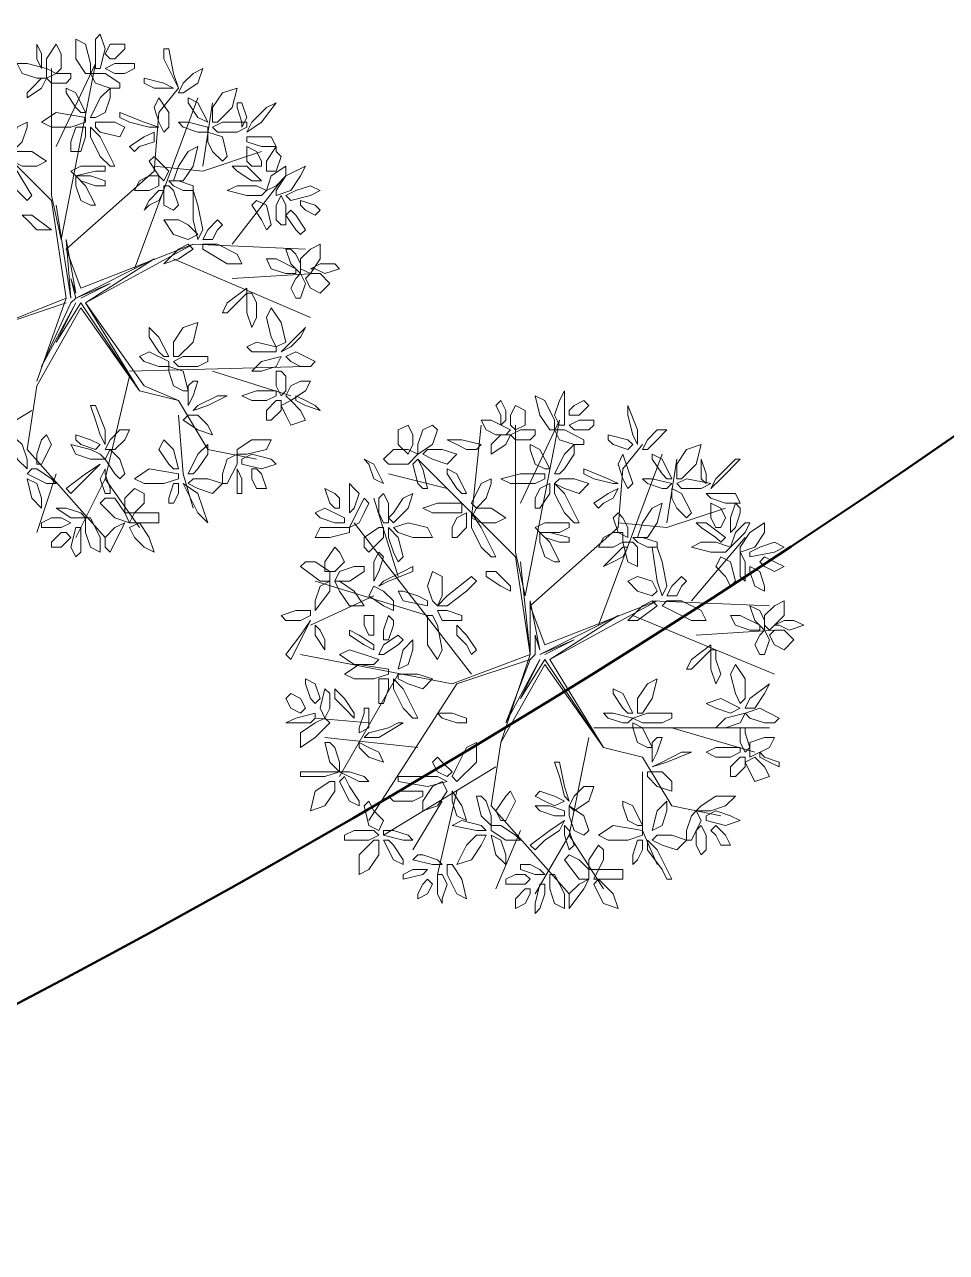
# Model space of a CAD drawing. Header units: millimetres. Extents: x 2576 to 2719, y 1757 to 1977.
# Drawn here: x 2671.43 to 2676.76, y 1828.89 to 1835.99 of the extents above; entities that cross this region are included whole.
import ezdxf

# ---------------------------------------------------------------- set-up
doc = ezdxf.new("R2010")
doc.units = ezdxf.units.MM
doc.layers.add('PDF_0', color=7, linetype='Continuous')

msp = doc.modelspace()

# ---------------------------------------------------------------- linework, layer by layer
at = {"layer": 'PDF_0', "lineweight": 9}
for points in [[(2671.8384, 1835.7964), (2671.8384, 1835.9094), (2671.8666, 1835.9376), (2671.8949, 1835.8529), (2671.8666, 1835.7399), (2671.8384, 1835.7399)], [(2671.5277, 1835.7399), (2671.5277, 1835.7682), (2671.5277, 1835.8246), (2671.4995, 1835.8811), (2671.4995, 1835.8529), (2671.4995, 1835.7964)], [(2671.6125, 1835.7117), (2671.556, 1835.7399), (2671.556, 1835.7964), (2671.6125, 1835.8811), (2671.6407, 1835.8246), (2671.6407, 1835.7399)], [(2671.8101, 1835.7117), (2671.7819, 1835.7117), (2671.7254, 1835.7964), (2671.7254, 1835.9094), (2671.7819, 1835.8811), (2671.8101, 1835.7682)], [(2671.9231, 1835.7964), (2671.8949, 1835.8246), (2671.9231, 1835.8811), (2672.0078, 1835.8811), (2672.0078, 1835.8529), (2671.9513, 1835.7964)], [(2672.2337, 1835.7964), (2672.2902, 1835.6834), (2672.3184, 1835.627), (2672.2902, 1835.7117), (2672.262, 1835.8529), (2672.2337, 1835.8529)], [(2671.4995, 1835.6834), (2671.4148, 1835.7117), (2671.3865, 1835.7682), (2671.443, 1835.7682), (2671.556, 1835.7399), (2671.556, 1835.6834)], [(2671.6689, 1835.6552), (2671.5842, 1835.6552), (2671.556, 1835.6834), (2671.6125, 1835.7117), (2671.6972, 1835.7117), (2671.6972, 1835.6834)], [(2671.9231, 1835.627), (2671.8384, 1835.6552), (2671.8101, 1835.7117), (2671.8949, 1835.7117), (2671.9796, 1835.6552), (2671.9796, 1835.627)], [(2672.0078, 1835.7117), (2671.9513, 1835.7117), (2671.8949, 1835.7399), (2671.9513, 1835.7682), (2672.0643, 1835.7682), (2672.0643, 1835.7399)], [(2672.3184, 1835.5987), (2672.3467, 1835.5987), (2672.4314, 1835.6552), (2672.4596, 1835.7399), (2672.4032, 1835.7117), (2672.3467, 1835.6552)], [(2671.4713, 1835.627), (2671.5277, 1835.6834), (2671.556, 1835.6834), (2671.5277, 1835.627), (2671.443, 1835.5705), (2671.443, 1835.5987)], [(2672.1772, 1835.627), (2672.2337, 1835.627), (2672.2902, 1835.627), (2672.2337, 1835.6552), (2672.1208, 1835.6834), (2672.1208, 1835.6552)], [(2671.7254, 1835.514), (2671.6689, 1835.5987), (2671.6689, 1835.627), (2671.7254, 1835.5987), (2671.7819, 1835.4858), (2671.7537, 1835.4858)], [(2671.8949, 1835.4858), (2671.9231, 1835.5705), (2671.9231, 1835.627), (2671.8666, 1835.5705), (2671.8101, 1835.4575), (2671.8384, 1835.4575)], [(2672.2337, 1835.3728), (2672.262, 1835.4011), (2672.262, 1835.4858), (2672.2055, 1835.5705), (2672.1772, 1835.514), (2672.2055, 1835.4293)], [(2672.4314, 1835.4575), (2672.4879, 1835.4293), (2672.4314, 1835.5423), (2672.3749, 1835.5705), (2672.3749, 1835.5423)], [(2672.5161, 1835.4293), (2672.5444, 1835.4293), (2672.6291, 1835.514), (2672.6573, 1835.627), (2672.5726, 1835.5987), (2672.5161, 1835.514)], [(2672.6573, 1835.514), (2672.6856, 1835.4293), (2672.6856, 1835.4011), (2672.7138, 1835.4575), (2672.6856, 1835.5423), (2672.6573, 1835.5423)], [(2672.8268, 1835.514), (2672.8832, 1835.5423), (2672.7985, 1835.4293), (2672.7138, 1835.3728), (2672.742, 1835.4293)], [(2671.4148, 1835.3163), (2671.443, 1835.4011), (2671.443, 1835.4293), (2671.3865, 1835.4011), (2671.3583, 1835.2881), (2671.3583, 1835.2599)], [(2671.6972, 1835.4011), (2671.5842, 1835.4011), (2671.5277, 1835.4293), (2671.6125, 1835.4858), (2671.7819, 1835.4575), (2671.7819, 1835.4293)], [(2671.8384, 1835.4011), (2671.8384, 1835.4293), (2671.9513, 1835.4293), (2672.0078, 1835.4011), (2671.9796, 1835.3446), (2671.8666, 1835.3728)], [(2672.036, 1835.4293), (2672.149, 1835.4011), (2672.2055, 1835.4011), (2672.1208, 1835.4293), (2671.9796, 1835.4858), (2671.9796, 1835.4575)], [(2672.4314, 1835.3728), (2672.3467, 1835.4011), (2672.3184, 1835.4293), (2672.3749, 1835.4293), (2672.4879, 1835.4011), (2672.4879, 1835.3728)], [(2672.6573, 1835.3728), (2672.5444, 1835.3728), (2672.5161, 1835.4011), (2672.5726, 1835.4293), (2672.7138, 1835.4293), (2672.7138, 1835.4011)], [(2671.6972, 1835.2599), (2671.7537, 1835.2599), (2671.7819, 1835.3446), (2671.7819, 1835.4011), (2671.7254, 1835.4011), (2671.6972, 1835.3163)], [(2671.8666, 1835.2316), (2671.8101, 1835.3446), (2671.8101, 1835.4011), (2671.8666, 1835.3446), (2671.9513, 1835.1751), (2671.9231, 1835.1751)], [(2672.0925, 1835.2881), (2672.1772, 1835.3163), (2672.1772, 1835.3728), (2672.1208, 1835.3446), (2672.036, 1835.2881), (2672.0643, 1835.2599)], [(2672.5161, 1835.2599), (2672.4879, 1835.3163), (2672.4879, 1835.3728), (2672.5726, 1835.3446), (2672.6008, 1835.2316), (2672.5726, 1835.2034)], [(2672.2902, 1835.0904), (2672.3467, 1835.0904), (2672.4032, 1835.1751), (2672.4314, 1835.2881), (2672.3749, 1835.2599), (2672.3184, 1835.1751)], [(2672.7138, 1835.3446), (2672.7138, 1835.3163), (2672.7985, 1835.2881), (2672.8832, 1835.2881), (2672.855, 1835.3446), (2672.7703, 1835.3446)], [(2672.7985, 1835.1751), (2672.742, 1835.1751), (2672.7138, 1835.2034), (2672.7138, 1835.2881), (2672.7703, 1835.2599), (2672.7985, 1835.2034)], [(2672.9115, 1835.2316), (2672.8832, 1835.1469), (2672.8268, 1835.1469), (2672.8268, 1835.2034), (2672.8832, 1835.2881), (2672.8832, 1835.2599)], [(2671.3865, 1835.0339), (2671.3301, 1835.1469), (2671.3301, 1835.2316), (2671.3865, 1835.1469), (2671.4713, 1835.0057), (2671.443, 1834.9775)], [(2671.3583, 1835.2034), (2671.3583, 1835.2599), (2671.4713, 1835.2599), (2671.556, 1835.2034), (2671.4995, 1835.1751), (2671.4148, 1835.1751)], [(2672.2055, 1835.2034), (2672.262, 1835.1469), (2672.2337, 1835.0904), (2672.2055, 1835.1187), (2672.149, 1835.2034), (2672.1772, 1835.2316)], [(2671.8384, 1835.1469), (2671.7254, 1835.1187), (2671.6972, 1835.1469), (2671.7537, 1835.1751), (2671.8949, 1835.1751), (2671.8949, 1835.1469)], [(2672.742, 1835.0904), (2672.7985, 1835.0904), (2672.7138, 1835.1751), (2672.6291, 1835.1751), (2672.6573, 1835.1469)], [(2672.9397, 1835.1187), (2672.9397, 1835.1751), (2672.855, 1835.1187), (2672.8268, 1835.0339), (2672.8832, 1835.0622)], [(2672.8832, 1835.0057), (2672.8832, 1835.0339), (2672.9397, 1835.1187), (2673.0527, 1835.1751), (2673.0244, 1835.1187), (2672.968, 1835.0339)], [(2671.8384, 1835.0622), (2671.7537, 1835.0904), (2671.7254, 1835.1187), (2671.8101, 1835.1187), (2671.8949, 1835.0904), (2671.8949, 1835.0622)], [(2671.7537, 1834.9775), (2671.7254, 1835.0622), (2671.7254, 1835.1187), (2671.7819, 1835.0622), (2671.8384, 1834.9492), (2671.8101, 1834.9492)], [(2672.2055, 1835.1187), (2672.2055, 1835.0622), (2672.149, 1835.0339), (2672.0643, 1835.0339), (2672.0925, 1835.0904), (2672.149, 1835.1187)], [(2672.3467, 1835.0339), (2672.2902, 1835.0622), (2672.262, 1835.0904), (2672.3184, 1835.0904), (2672.4032, 1835.0622), (2672.4032, 1835.0339)], [(2672.2337, 1835.0339), (2672.2055, 1835.0339), (2672.149, 1834.9775), (2672.1208, 1834.921), (2672.149, 1834.9492), (2672.2055, 1834.9775)], [(2672.2902, 1835.0339), (2672.3184, 1834.9492), (2672.2902, 1834.921), (2672.2337, 1834.9492), (2672.2337, 1835.0622), (2672.262, 1835.0622)], [(2672.4314, 1834.9492), (2672.4032, 1835.0339), (2672.4032, 1834.8645), (2672.4314, 1834.7515), (2672.4596, 1834.808)], [(2672.8268, 1835.0339), (2672.7985, 1835.0057), (2672.7138, 1835.0057), (2672.6008, 1835.0339), (2672.6573, 1835.0622), (2672.7703, 1835.0622)], [(2672.8832, 1834.8645), (2672.8832, 1834.9492), (2672.9115, 1835.0057), (2672.9397, 1834.9492), (2672.9397, 1834.8363), (2672.9115, 1834.8363)], [(2672.9962, 1835.0339), (2673.0809, 1835.0622), (2673.1374, 1835.0339), (2673.0809, 1835.0057), (2672.968, 1834.9775), (2672.9397, 1835.0057)], [(2672.7985, 1834.8645), (2672.742, 1834.9492), (2672.7703, 1834.9775), (2672.8268, 1834.9492), (2672.855, 1834.8363), (2672.8268, 1834.808)], [(2673.0244, 1834.9492), (2673.0244, 1834.9775), (2673.1092, 1834.9492), (2673.1374, 1834.921), (2673.1092, 1834.8927), (2673.0527, 1834.921)], [(2671.4995, 1834.808), (2671.443, 1834.8645), (2671.4148, 1834.8927), (2671.4713, 1834.8927), (2671.5842, 1834.808), (2671.556, 1834.808)], [(2672.4314, 1834.7798), (2672.3749, 1834.7515), (2672.2902, 1834.7798), (2672.2337, 1834.8645), (2672.3184, 1834.8645), (2672.3749, 1834.8363)], [(2672.5726, 1834.8363), (2672.5444, 1834.8645), (2672.4879, 1834.808), (2672.4596, 1834.7515), (2672.5161, 1834.7515), (2672.5444, 1834.808)], [(2672.9962, 1834.808), (2672.9397, 1834.8927), (2672.968, 1834.921), (2672.9962, 1834.8927), (2673.0527, 1834.808), (2673.0244, 1834.7798)], [(2672.3184, 1834.6951), (2672.262, 1834.6386), (2672.2337, 1834.6103), (2672.3184, 1834.6386), (2672.4032, 1834.6951), (2672.3749, 1834.7233)], [(2672.5444, 1834.7233), (2672.6573, 1834.6668), (2672.6856, 1834.6103), (2672.6008, 1834.6103), (2672.4596, 1834.6951), (2672.4596, 1834.7233)], [(2673.0244, 1834.6386), (2673.0809, 1834.6951), (2673.1374, 1834.7233), (2673.1374, 1834.6386), (2673.0809, 1834.5539), (2673.0244, 1834.5821)], [(2672.9962, 1834.6668), (2673.0244, 1834.6103), (2673.0244, 1834.5539), (2672.968, 1834.6103), (2672.9397, 1834.6951), (2672.968, 1834.6951)], [(2672.9397, 1834.5539), (2672.855, 1834.5821), (2672.8268, 1834.6386), (2672.8832, 1834.6386), (2672.9962, 1834.5821), (2672.9962, 1834.5539)], [(2673.0809, 1834.5821), (2673.1092, 1834.5821), (2673.1656, 1834.5539), (2673.2504, 1834.5821), (2673.2221, 1834.6103), (2673.1374, 1834.6103)], [(2672.968, 1834.4691), (2672.9962, 1834.5256), (2673.0244, 1834.5539), (2673.0527, 1834.4974), (2673.0244, 1834.4127), (2672.9962, 1834.4127)], [(2673.0527, 1834.5256), (2673.0809, 1834.5539), (2673.1374, 1834.5539), (2673.1939, 1834.4974), (2673.1374, 1834.4409), (2673.0809, 1834.4691)], [(2672.6856, 1834.4127), (2672.6008, 1834.3279), (2672.5726, 1834.3279), (2672.6008, 1834.3844), (2672.7138, 1834.4691), (2672.7138, 1834.4409)], [(2672.7703, 1834.3844), (2672.7703, 1834.2997), (2672.742, 1834.2432), (2672.7138, 1834.3279), (2672.7138, 1834.4409), (2672.742, 1834.4409)], [(2672.8832, 1834.1303), (2672.9397, 1834.1585), (2672.9115, 1834.2715), (2672.855, 1834.3562), (2672.8268, 1834.2997), (2672.855, 1834.1867)], [(2672.2055, 1834.102), (2672.149, 1834.1867), (2672.149, 1834.2432), (2672.2055, 1834.1867), (2672.262, 1834.0738), (2672.2337, 1834.0738)], [(2672.2902, 1834.0738), (2672.3184, 1834.0738), (2672.4032, 1834.1585), (2672.4314, 1834.2715), (2672.3467, 1834.2432), (2672.2902, 1834.1585)], [(2673.0244, 1834.1867), (2673.0527, 1834.2432), (2672.968, 1834.1585), (2672.9115, 1834.102), (2672.968, 1834.1303)], [(2672.8268, 1834.102), (2672.742, 1834.102), (2672.7138, 1834.1303), (2672.7703, 1834.1585), (2672.8832, 1834.1303), (2672.8832, 1834.102)], [(2672.2055, 1834.0173), (2672.1208, 1834.0455), (2672.0925, 1834.0738), (2672.149, 1834.102), (2672.262, 1834.0455), (2672.262, 1834.0173)], [(2673.0244, 1834.0173), (2672.968, 1834.0455), (2672.9397, 1834.0738), (2672.9962, 1834.102), (2673.1092, 1834.0455), (2673.0809, 1834.0173)], [(2672.2902, 1833.9044), (2672.262, 1833.9891), (2672.262, 1834.0173), (2672.3467, 1833.9891), (2672.3749, 1833.8761), (2672.3467, 1833.8761)], [(2672.4314, 1834.0173), (2672.3184, 1834.0173), (2672.2902, 1834.0455), (2672.3467, 1834.0738), (2672.4879, 1834.0738), (2672.4879, 1834.0455)], [(2672.8832, 1834.0173), (2672.9115, 1834.0738), (2672.7985, 1834.0455), (2672.742, 1833.9891), (2672.7985, 1833.9891)], [(2672.9397, 1833.9608), (2672.9397, 1833.8761), (2672.9115, 1833.8479), (2672.8832, 1833.9044), (2672.8832, 1833.9891), (2672.9115, 1833.9891)], [(2672.3749, 1833.9044), (2672.3749, 1833.8196), (2672.3749, 1833.7914), (2672.4032, 1833.8479), (2672.4314, 1833.9326), (2672.4032, 1833.9326)], [(2672.8268, 1833.8196), (2672.742, 1833.8196), (2672.6856, 1833.8479), (2672.7703, 1833.8761), (2672.8832, 1833.8761), (2672.8832, 1833.8479)], [(2672.968, 1833.9044), (2673.0244, 1833.9326), (2673.0809, 1833.9326), (2673.0527, 1833.8761), (2672.968, 1833.8196), (2672.9397, 1833.8479)], [(2674.4929, 1833.7349), (2674.5211, 1833.8196), (2674.5494, 1833.8761), (2674.5494, 1833.7914), (2674.5494, 1833.6784), (2674.5211, 1833.6784)], [(2671.8384, 1833.7067), (2671.8666, 1833.622), (2671.8949, 1833.5655), (2671.8949, 1833.6502), (2671.8384, 1833.7914), (2671.8101, 1833.7914)], [(2672.5444, 1833.8479), (2672.6008, 1833.8479), (2672.4879, 1833.7914), (2672.4032, 1833.7632), (2672.4314, 1833.7914)], [(2672.8268, 1833.7632), (2672.8832, 1833.8196), (2672.9115, 1833.8196), (2672.9115, 1833.7632), (2672.855, 1833.7067), (2672.8268, 1833.7067)], [(2672.9115, 1833.7914), (2672.968, 1833.8196), (2673.0244, 1833.7632), (2673.0527, 1833.7067), (2672.968, 1833.6784), (2672.9397, 1833.7349)], [(2672.9962, 1833.8479), (2672.9962, 1833.8196), (2673.0527, 1833.7914), (2673.1374, 1833.7632), (2673.1092, 1833.7914), (2673.0527, 1833.8196)], [(2674.1823, 1833.6784), (2674.2105, 1833.7067), (2674.2105, 1833.7632), (2674.1823, 1833.8196), (2674.154, 1833.7914), (2674.1823, 1833.7349)], [(2674.267, 1833.6502), (2674.2387, 1833.6784), (2674.2387, 1833.7349), (2674.267, 1833.7914), (2674.3235, 1833.7632), (2674.3235, 1833.6784)], [(2674.4929, 1833.6502), (2674.4647, 1833.6502), (2674.4082, 1833.7349), (2674.3799, 1833.8479), (2674.4364, 1833.8196), (2674.4929, 1833.7067)], [(2674.5776, 1833.7349), (2674.5776, 1833.7632), (2674.6059, 1833.7914), (2674.6623, 1833.8196), (2674.6906, 1833.7914), (2674.6341, 1833.7349)], [(2674.9165, 1833.7349), (2674.9165, 1833.7914), (2674.973, 1833.6502), (2674.973, 1833.5655), (2674.9447, 1833.622)], [(2672.3749, 1833.7349), (2672.3467, 1833.7067), (2672.4314, 1833.6502), (2672.5161, 1833.622), (2672.4879, 1833.6784), (2672.4314, 1833.7349)], [(2671.8949, 1833.5372), (2671.9513, 1833.5372), (2672.0078, 1833.5937), (2672.036, 1833.6502), (2671.9796, 1833.6502), (2671.9231, 1833.5937)], [(2673.6739, 1833.622), (2673.6739, 1833.5655), (2673.6457, 1833.509), (2673.5892, 1833.5655), (2673.5892, 1833.6502), (2673.6457, 1833.6784)], [(2673.7869, 1833.6784), (2673.8151, 1833.6502), (2673.7869, 1833.5655), (2673.7022, 1833.509), (2673.7022, 1833.5655), (2673.7304, 1833.6502)], [(2674.154, 1833.622), (2674.0975, 1833.6502), (2674.0693, 1833.7067), (2674.1258, 1833.7067), (2674.2387, 1833.6502), (2674.2105, 1833.622)], [(2674.3517, 1833.5937), (2674.267, 1833.5937), (2674.2387, 1833.622), (2674.2952, 1833.6502), (2674.3799, 1833.6502), (2674.3799, 1833.622)], [(2674.6059, 1833.5655), (2674.5211, 1833.5937), (2674.4929, 1833.6502), (2674.5494, 1833.6502), (2674.6623, 1833.5937), (2674.6623, 1833.5655)], [(2674.6906, 1833.6502), (2674.6059, 1833.6502), (2674.5776, 1833.6784), (2674.6341, 1833.7067), (2674.7188, 1833.7067), (2674.7188, 1833.6784)], [(2675.0012, 1833.5372), (2675.0295, 1833.5372), (2675.0859, 1833.5937), (2675.1424, 1833.6502), (2675.0859, 1833.6502), (2675.0295, 1833.5937)], [(2671.4148, 1833.5655), (2671.443, 1833.4808), (2671.443, 1833.4243), (2671.3865, 1833.4808), (2671.3583, 1833.5937), (2671.3865, 1833.5937)], [(2671.4995, 1833.509), (2671.5277, 1833.5937), (2671.556, 1833.622), (2671.5842, 1833.5655), (2671.5277, 1833.4525), (2671.4995, 1833.4525)], [(2671.7537, 1833.5655), (2671.8384, 1833.5372), (2671.8666, 1833.5655), (2671.8101, 1833.5937), (2671.7254, 1833.622), (2671.7254, 1833.5937)], [(2672.262, 1833.4525), (2672.2055, 1833.5372), (2672.2337, 1833.5937), (2672.2902, 1833.5372), (2672.3184, 1833.4243), (2672.2902, 1833.4243)], [(2672.6573, 1833.509), (2672.6573, 1833.5372), (2672.742, 1833.5937), (2672.855, 1833.5937), (2672.8268, 1833.5372), (2672.7138, 1833.509)], [(2673.9846, 1833.5372), (2673.9281, 1833.5655), (2673.8716, 1833.5937), (2673.9563, 1833.5937), (2674.0693, 1833.5655), (2674.0411, 1833.5372)], [(2674.1258, 1833.5655), (2674.1823, 1833.622), (2674.2387, 1833.622), (2674.2105, 1833.5655), (2674.1258, 1833.509), (2674.1258, 1833.5372)], [(2674.8318, 1833.5655), (2674.9165, 1833.5372), (2674.9447, 1833.5655), (2674.9165, 1833.5937), (2674.8035, 1833.622), (2674.8035, 1833.5937)], [(2671.8949, 1833.4808), (2671.8666, 1833.509), (2671.8101, 1833.5372), (2671.6972, 1833.5655), (2671.7254, 1833.509), (2671.8101, 1833.4808)], [(2671.9513, 1833.396), (2671.8949, 1833.4808), (2671.9231, 1833.5372), (2671.9796, 1833.4808), (2672.0078, 1833.396), (2671.9796, 1833.3678)], [(2672.4314, 1833.4243), (2672.4879, 1833.509), (2672.4879, 1833.5655), (2672.4314, 1833.509), (2672.3749, 1833.396), (2672.4032, 1833.396)], [(2672.5726, 1833.396), (2672.6008, 1833.4808), (2672.6573, 1833.509), (2672.6573, 1833.4525), (2672.6008, 1833.3396), (2672.5726, 1833.3396)], [(2672.742, 1833.509), (2672.855, 1833.4808), (2672.8832, 1833.4525), (2672.7985, 1833.4243), (2672.6856, 1833.4525), (2672.6856, 1833.4808)], [(2673.561, 1833.5372), (2673.6457, 1833.5372), (2673.7022, 1833.509), (2673.6457, 1833.4525), (2673.5328, 1833.4525), (2673.5045, 1833.4808)], [(2673.7304, 1833.509), (2673.7587, 1833.5372), (2673.8434, 1833.5372), (2673.9281, 1833.509), (2673.8716, 1833.4525), (2673.7869, 1833.4808)], [(2674.3799, 1833.4525), (2674.3517, 1833.5372), (2674.3517, 1833.5655), (2674.4082, 1833.5372), (2674.4647, 1833.4243), (2674.4364, 1833.4243)], [(2674.5494, 1833.4243), (2674.6059, 1833.509), (2674.6059, 1833.5655), (2674.5494, 1833.509), (2674.4929, 1833.396), (2674.5211, 1833.396)], [(2674.9165, 1833.3113), (2674.9447, 1833.3396), (2674.9165, 1833.4243), (2674.8883, 1833.509), (2674.86, 1833.4525), (2674.8883, 1833.3678)], [(2675.1142, 1833.396), (2675.0577, 1833.4808), (2675.0577, 1833.509), (2675.1142, 1833.4808), (2675.1707, 1833.3678), (2675.1424, 1833.3678)], [(2675.1989, 1833.3678), (2675.2271, 1833.3678), (2675.3118, 1833.4525), (2675.3401, 1833.5655), (2675.2554, 1833.5372), (2675.1989, 1833.4525)], [(2671.7537, 1833.3396), (2671.8384, 1833.4243), (2671.8666, 1833.4525), (2671.7819, 1833.396), (2671.6689, 1833.3113), (2671.6972, 1833.2831)], [(2673.448, 1833.3678), (2673.5045, 1833.3396), (2673.448, 1833.4525), (2673.3916, 1833.4808), (2673.4198, 1833.4525)], [(2673.7022, 1833.3396), (2673.6739, 1833.4525), (2673.7022, 1833.4808), (2673.7304, 1833.4243), (2673.7587, 1833.3113), (2673.7304, 1833.3113)], [(2675.3401, 1833.4243), (2675.3401, 1833.4808), (2675.3683, 1833.396), (2675.3683, 1833.3396), (2675.3401, 1833.3678)], [(2675.5095, 1833.4525), (2675.4248, 1833.3678), (2675.3966, 1833.3113), (2675.453, 1833.3678), (2675.566, 1833.4808), (2675.5378, 1833.4808)], [(2671.4995, 1833.4243), (2671.5842, 1833.3678), (2671.6125, 1833.3396), (2671.556, 1833.3396), (2671.443, 1833.396), (2671.4713, 1833.4243)], [(2671.4995, 1833.3396), (2671.443, 1833.3678), (2671.4713, 1833.2548), (2671.5277, 1833.1984), (2671.5277, 1833.2548)], [(2671.9231, 1833.3113), (2671.8949, 1833.396), (2671.8949, 1833.4243), (2671.8666, 1833.3678), (2671.8949, 1833.2831), (2671.9231, 1833.2831)], [(2672.2337, 1833.3396), (2672.1208, 1833.3396), (2672.0643, 1833.3678), (2672.149, 1833.4243), (2672.3184, 1833.396), (2672.3184, 1833.3678)], [(2672.3749, 1833.3396), (2672.4032, 1833.3678), (2672.4879, 1833.3678), (2672.5726, 1833.3396), (2672.5161, 1833.2831), (2672.4314, 1833.3113)], [(2672.6573, 1833.3113), (2672.6573, 1833.396), (2672.6573, 1833.4243), (2672.6856, 1833.3678), (2672.6856, 1833.2831), (2672.6573, 1833.2831)], [(2672.742, 1833.4243), (2672.7703, 1833.4243), (2672.7985, 1833.396), (2672.8268, 1833.3113), (2672.7703, 1833.3113), (2672.742, 1833.3678)], [(2673.9281, 1833.3113), (2673.8716, 1833.396), (2673.8716, 1833.4243), (2673.9281, 1833.396), (2673.9846, 1833.2831), (2673.9563, 1833.2831)], [(2674.0975, 1833.2548), (2674.1258, 1833.3396), (2674.1258, 1833.3678), (2674.0693, 1833.3396), (2674.0128, 1833.2266), (2674.0411, 1833.1984)], [(2674.3799, 1833.3396), (2674.2387, 1833.3396), (2674.1823, 1833.3678), (2674.2952, 1833.396), (2674.4364, 1833.396), (2674.4364, 1833.3678)], [(2674.4929, 1833.3396), (2674.5211, 1833.3678), (2674.6059, 1833.3678), (2674.6906, 1833.3396), (2674.6341, 1833.2831), (2674.5494, 1833.3113)], [(2674.7188, 1833.3678), (2674.8318, 1833.3396), (2674.86, 1833.3396), (2674.8035, 1833.3678), (2674.6623, 1833.4243), (2674.6623, 1833.396)], [(2675.1142, 1833.3113), (2675.0295, 1833.3396), (2675.0012, 1833.3678), (2675.0577, 1833.3678), (2675.1707, 1833.3396), (2675.1424, 1833.3113)], [(2675.3401, 1833.3113), (2675.3966, 1833.3396), (2675.2554, 1833.3678), (2675.1989, 1833.3396), (2675.2271, 1833.3113)], [(2672.1208, 1833.2266), (2672.0643, 1833.1701), (2672.0078, 1833.1701), (2672.0078, 1833.2548), (2672.0643, 1833.3113), (2672.1208, 1833.2831)], [(2672.262, 1833.2266), (2672.2902, 1833.2266), (2672.3184, 1833.2831), (2672.3184, 1833.3396), (2672.2902, 1833.3396), (2672.262, 1833.2548)], [(2672.4314, 1833.1701), (2672.4879, 1833.1136), (2672.4314, 1833.2831), (2672.3467, 1833.3396), (2672.3749, 1833.2831)], [(2673.2504, 1833.1984), (2673.2221, 1833.1984), (2673.1939, 1833.2266), (2673.1656, 1833.3113), (2673.2221, 1833.2831), (2673.2504, 1833.2548)], [(2673.3633, 1833.2831), (2673.3351, 1833.1984), (2673.3068, 1833.1701), (2673.3068, 1833.2266), (2673.3068, 1833.3396), (2673.3351, 1833.3113)], [(2674.3799, 1833.1984), (2674.4082, 1833.1984), (2674.4647, 1833.2831), (2674.4647, 1833.3396), (2674.4082, 1833.3113), (2674.3799, 1833.2548)], [(2674.5494, 1833.1701), (2674.4929, 1833.2831), (2674.4929, 1833.3396), (2674.5494, 1833.2831), (2674.6341, 1833.1136), (2674.6059, 1833.1136)], [(2674.7753, 1833.2266), (2674.8318, 1833.2548), (2674.86, 1833.3113), (2674.8035, 1833.2831), (2674.7188, 1833.2266), (2674.7471, 1833.1984)], [(2675.1989, 1833.1984), (2675.1707, 1833.2548), (2675.1707, 1833.3113), (2675.2271, 1833.2831), (2675.2836, 1833.1701), (2675.2554, 1833.1419)], [(2671.9513, 1833.2548), (2672.0078, 1833.1701), (2672.036, 1833.1136), (2671.9513, 1833.1419), (2671.8666, 1833.2266), (2671.8949, 1833.2548)], [(2673.3916, 1833.1701), (2673.3633, 1833.1136), (2673.3068, 1833.0854), (2673.3351, 1833.1419), (2673.3916, 1833.2548), (2673.4198, 1833.2266)], [(2673.4763, 1833.1701), (2673.4763, 1833.2548), (2673.5045, 1833.2831), (2673.5328, 1833.2266), (2673.5328, 1833.1136), (2673.5045, 1833.1136)], [(2673.561, 1833.1701), (2673.6175, 1833.2548), (2673.6739, 1833.2831), (2673.6457, 1833.1984), (2673.561, 1833.1136), (2673.5328, 1833.1419)], [(2673.8999, 1833.1701), (2673.7869, 1833.1701), (2673.7304, 1833.1984), (2673.8151, 1833.2266), (2673.9563, 1833.2266), (2673.9563, 1833.1701)], [(2674.973, 1833.0289), (2675.0295, 1833.0289), (2675.0859, 1833.1136), (2675.1142, 1833.2266), (2675.0577, 1833.1984), (2675.0012, 1833.1136)], [(2675.3683, 1833.2831), (2675.3966, 1833.2548), (2675.4813, 1833.2266), (2675.566, 1833.2266), (2675.5378, 1833.2831), (2675.453, 1833.2831)], [(2675.453, 1833.0854), (2675.4248, 1833.0854), (2675.3966, 1833.1419), (2675.3966, 1833.2266), (2675.453, 1833.1984), (2675.4813, 1833.1419)], [(2675.566, 1833.1701), (2675.5378, 1833.0854), (2675.5095, 1833.0572), (2675.5095, 1833.1419), (2675.5378, 1833.2266), (2675.566, 1833.1984)], [(2671.6689, 1833.1984), (2671.6125, 1833.1984), (2671.6972, 1833.1419), (2671.7819, 1833.1419), (2671.7537, 1833.1701)], [(2672.2055, 1833.1701), (2672.2055, 1833.1136), (2672.1208, 1833.1136), (2672.036, 1833.1136), (2672.0643, 1833.1701), (2672.149, 1833.1701)], [(2673.2221, 1833.1136), (2673.1374, 1833.1419), (2673.1092, 1833.1701), (2673.1656, 1833.1984), (2673.2786, 1833.1419), (2673.2786, 1833.1136)], [(2673.8999, 1833.0289), (2673.9281, 1833.0289), (2673.9846, 1833.0854), (2673.9846, 1833.1701), (2673.9281, 1833.1419), (2673.8999, 1833.0854)], [(2674.0128, 1833.1419), (2674.0411, 1833.1984), (2674.1258, 1833.1984), (2674.2105, 1833.1419), (2674.154, 1833.1136), (2674.0693, 1833.1136)], [(2674.0693, 1832.9724), (2674.0128, 1833.0854), (2674.0128, 1833.1701), (2674.0693, 1833.0854), (2674.154, 1832.916), (2674.1258, 1832.916)], [(2674.8883, 1833.1419), (2674.9165, 1833.0854), (2674.9165, 1833.0289), (2674.86, 1833.0572), (2674.8318, 1833.1419), (2674.86, 1833.1701)], [(2671.5842, 1833.1419), (2671.6407, 1833.1419), (2671.6972, 1833.1136), (2671.6407, 1833.0854), (2671.5277, 1833.0854), (2671.5277, 1833.1136)], [(2671.7537, 1833.0289), (2671.7537, 1832.9442), (2671.7254, 1832.916), (2671.6972, 1832.9724), (2671.7254, 1833.0854), (2671.7537, 1833.0854)], [(2671.7819, 1833.1419), (2671.8101, 1833.1419), (2671.8666, 1833.0289), (2671.8666, 1832.9442), (2671.8101, 1832.9724), (2671.7819, 1833.0572)], [(2671.8949, 1833.0289), (2671.9513, 1833.0854), (2672.0078, 1833.1136), (2671.9796, 1833.0572), (2671.9231, 1832.9442), (2671.8949, 1832.9724)], [(2672.036, 1833.0854), (2672.0925, 1833.1136), (2672.149, 1833.0289), (2672.1772, 1832.9442), (2672.1208, 1832.9724), (2672.0643, 1833.0289)], [(2673.3068, 1833.0854), (2673.3068, 1833.0572), (2673.1939, 1833.0289), (2673.1092, 1833.0289), (2673.1374, 1833.0854), (2673.2504, 1833.0854)], [(2673.3916, 1833.0289), (2673.4763, 1833.0854), (2673.5045, 1833.0854), (2673.5045, 1833.0289), (2673.4198, 1832.9442), (2673.3916, 1832.9724)], [(2673.561, 1832.9442), (2673.5328, 1833.0289), (2673.5328, 1833.0854), (2673.5892, 1833.0289), (2673.6175, 1832.916), (2673.5892, 1832.8877)], [(2673.561, 1833.0854), (2673.5892, 1833.0572), (2673.6739, 1833.0289), (2673.7869, 1833.0289), (2673.7587, 1833.0854), (2673.6457, 1833.1136)], [(2674.5211, 1833.0572), (2674.4082, 1833.0572), (2674.3799, 1833.0854), (2674.4364, 1833.1136), (2674.5776, 1833.1136), (2674.5776, 1833.0854)], [(2675.4248, 1833.0289), (2675.3401, 1833.0854), (2675.3118, 1833.1136), (2675.3683, 1833.1136), (2675.4813, 1833.0289), (2675.453, 1833.0007)], [(2675.5942, 1833.0572), (2675.5378, 1833.0007), (2675.5095, 1832.9724), (2675.5378, 1833.0572), (2675.5942, 1833.1136), (2675.6225, 1833.1136)], [(2675.566, 1832.9442), (2675.566, 1832.9724), (2675.6225, 1833.0572), (2675.7072, 1833.1136), (2675.7072, 1833.0572), (2675.6507, 1832.9724)], [(2671.6689, 1833.0572), (2671.6972, 1833.0289), (2671.6407, 1832.9724), (2671.5842, 1832.9724), (2671.5842, 1833.0007), (2671.6407, 1833.0572)], [(2674.5211, 1833.0007), (2674.4364, 1833.0289), (2674.4082, 1833.0572), (2674.4647, 1833.0572), (2674.5776, 1833.0289), (2674.5776, 1833.0007)], [(2674.4364, 1832.916), (2674.4082, 1833.0007), (2674.4082, 1833.0572), (2674.4647, 1833.0007), (2674.5211, 1832.8877), (2674.4929, 1832.8877)], [(2674.8883, 1833.0572), (2674.8883, 1833.0007), (2674.8318, 1832.9724), (2674.7471, 1832.9724), (2674.7753, 1833.0289), (2674.8318, 1833.0572)], [(2675.0295, 1832.9724), (2674.973, 1833.0007), (2674.9447, 1833.0289), (2675.0012, 1833.0289), (2675.0859, 1833.0007), (2675.0859, 1832.9724)], [(2673.2786, 1832.8877), (2673.2221, 1832.8312), (2673.1656, 1832.8312), (2673.1656, 1832.8877), (2673.2221, 1832.9724), (2673.2504, 1832.9442)], [(2673.448, 1832.8877), (2673.448, 1832.803), (2673.448, 1832.7748), (2673.4763, 1832.8312), (2673.5045, 1832.916), (2673.4763, 1832.9442)], [(2674.9165, 1832.9724), (2674.8883, 1832.9724), (2674.8318, 1832.916), (2674.7753, 1832.8595), (2674.8318, 1832.8877), (2674.8883, 1832.916)], [(2674.973, 1832.9724), (2674.973, 1832.8877), (2674.973, 1832.8595), (2674.9165, 1832.8877), (2674.8883, 1833.0007), (2674.9447, 1833.0007)], [(2675.1142, 1832.8877), (2675.1424, 1832.7465), (2675.1142, 1832.69), (2675.0859, 1832.7748), (2675.0577, 1832.9724), (2675.0859, 1832.9724)], [(2675.5095, 1832.9724), (2675.4813, 1832.9442), (2675.3966, 1832.9442), (2675.2836, 1832.9724), (2675.3401, 1833.0007), (2675.4248, 1833.0007)], [(2675.566, 1832.803), (2675.5942, 1832.7748), (2675.5942, 1832.8877), (2675.566, 1832.9442), (2675.566, 1832.8877)], [(2675.679, 1832.9724), (2675.7637, 1833.0007), (2675.8202, 1832.9724), (2675.7637, 1832.9442), (2675.6225, 1832.916), (2675.6225, 1832.9442)], [(2673.1092, 1832.8877), (2673.1939, 1832.8312), (2673.1939, 1832.7748), (2673.1374, 1832.7748), (2673.0244, 1832.8595), (2673.0527, 1832.8877)], [(2675.4813, 1832.803), (2675.4248, 1832.8595), (2675.453, 1832.916), (2675.5095, 1832.8877), (2675.5378, 1832.7748), (2675.5095, 1832.7465)], [(2675.679, 1832.8877), (2675.7072, 1832.916), (2675.7637, 1832.8877), (2675.8202, 1832.8595), (2675.7637, 1832.8312), (2675.7072, 1832.8595)], [(2673.3916, 1832.8595), (2673.3916, 1832.8312), (2673.3068, 1832.7748), (2673.2221, 1832.7748), (2673.2504, 1832.8312), (2673.3351, 1832.8595)], [(2673.6175, 1832.8312), (2673.5045, 1832.7748), (2673.4763, 1832.7465), (2673.5328, 1832.7748), (2673.6739, 1832.8312), (2673.6739, 1832.8595)], [(2673.8151, 1832.6336), (2673.7869, 1832.6618), (2673.7587, 1832.7465), (2673.7869, 1832.8312), (2673.8434, 1832.803), (2673.8434, 1832.69)], [(2673.9846, 1832.7183), (2673.8716, 1832.6336), (2673.8151, 1832.6336), (2673.8716, 1832.69), (2674.0128, 1832.803), (2674.0411, 1832.7748)], [(2674.1823, 1832.7465), (2674.0975, 1832.803), (2674.0975, 1832.8312), (2674.154, 1832.8312), (2674.2387, 1832.7465), (2674.2387, 1832.7183)], [(2675.0859, 1832.7183), (2675.0577, 1832.69), (2674.973, 1832.7183), (2674.9165, 1832.7748), (2674.973, 1832.803), (2675.0577, 1832.7748)], [(2675.2554, 1832.7748), (2675.2271, 1832.803), (2675.1707, 1832.7465), (2675.1424, 1832.69), (2675.1989, 1832.69), (2675.2271, 1832.7465)], [(2675.6507, 1832.7465), (2675.6225, 1832.8312), (2675.6225, 1832.8595), (2675.679, 1832.8312), (2675.7072, 1832.7465), (2675.7072, 1832.7183)], [(2673.1092, 1832.6618), (2673.1092, 1832.6053), (2673.1939, 1832.7183), (2673.1939, 1832.7748), (2673.1374, 1832.7465)], [(2673.2221, 1832.7748), (2673.2504, 1832.7748), (2673.3351, 1832.7183), (2673.3916, 1832.6336), (2673.3068, 1832.6336), (2673.2504, 1832.7183)], [(2673.448, 1832.7465), (2673.4198, 1832.69), (2673.5045, 1832.6336), (2673.561, 1832.6053), (2673.561, 1832.6618), (2673.5045, 1832.7183)], [(2673.7022, 1832.69), (2673.6175, 1832.7183), (2673.5892, 1832.7183), (2673.6175, 1832.6618), (2673.7587, 1832.6336), (2673.7587, 1832.6618)], [(2675.0012, 1832.6336), (2674.9447, 1832.5771), (2674.9165, 1832.5488), (2674.973, 1832.5488), (2675.0859, 1832.6336), (2675.0577, 1832.6618)], [(2675.2271, 1832.6618), (2675.3401, 1832.6053), (2675.3683, 1832.5488), (2675.2836, 1832.5488), (2675.1142, 1832.6336), (2675.1424, 1832.6618)], [(2675.7072, 1832.5771), (2675.7637, 1832.6336), (2675.8202, 1832.6618), (2675.8202, 1832.5771), (2675.7354, 1832.4924), (2675.7072, 1832.5206)], [(2673.0809, 1832.5771), (2673.0809, 1832.6053), (2672.9962, 1832.6053), (2672.9115, 1832.5771), (2672.9397, 1832.5488), (2673.0244, 1832.5488)], [(2673.9563, 1832.5488), (2673.9563, 1832.5771), (2673.8716, 1832.6053), (2673.8151, 1832.6053), (2673.8434, 1832.5488), (2673.8999, 1832.5488)], [(2675.679, 1832.6053), (2675.6225, 1832.6336), (2675.6507, 1832.5488), (2675.7072, 1832.4924), (2675.7072, 1832.5488)], [(2672.9962, 1832.3794), (2673.0527, 1832.4924), (2673.0809, 1832.5488), (2673.0244, 1832.4641), (2672.9397, 1832.3512), (2672.968, 1832.3229)], [(2673.1656, 1832.4359), (2673.1656, 1832.3794), (2673.1092, 1832.4641), (2673.1092, 1832.5206), (2673.1374, 1832.4924)], [(2673.448, 1832.4641), (2673.4198, 1832.4641), (2673.3916, 1832.5206), (2673.3916, 1832.5771), (2673.448, 1832.5771), (2673.448, 1832.4924)], [(2673.561, 1832.5206), (2673.5328, 1832.4359), (2673.5045, 1832.4359), (2673.5045, 1832.4924), (2673.5328, 1832.5771), (2673.561, 1832.5488)], [(2673.8151, 1832.5206), (2673.8434, 1832.3794), (2673.8151, 1832.3229), (2673.7587, 1832.4077), (2673.7587, 1832.5771), (2673.7869, 1832.5771)], [(2673.9846, 1832.4077), (2673.9281, 1832.4641), (2673.9281, 1832.5206), (2673.9846, 1832.4641), (2674.0411, 1832.3794), (2674.0128, 1832.3512)], [(2675.6225, 1832.4924), (2675.5378, 1832.5206), (2675.5095, 1832.5771), (2675.566, 1832.5771), (2675.679, 1832.5206), (2675.679, 1832.4924)], [(2675.7637, 1832.5206), (2675.7919, 1832.5206), (2675.8484, 1832.4924), (2675.9331, 1832.5206), (2675.8766, 1832.5488), (2675.8202, 1832.5488)], [(2673.3916, 1832.4077), (2673.3068, 1832.4641), (2673.3068, 1832.4924), (2673.3633, 1832.4641), (2673.448, 1832.4077), (2673.448, 1832.3794)], [(2673.5892, 1832.4077), (2673.5045, 1832.3512), (2673.4763, 1832.3512), (2673.5045, 1832.4077), (2673.5892, 1832.4641), (2673.6175, 1832.4359)], [(2675.6507, 1832.4077), (2675.679, 1832.4641), (2675.7072, 1832.4924), (2675.7354, 1832.4359), (2675.7072, 1832.3512), (2675.679, 1832.3512)], [(2675.7354, 1832.4641), (2675.7637, 1832.4924), (2675.8202, 1832.4924), (2675.8766, 1832.4359), (2675.8202, 1832.3794), (2675.7637, 1832.4077)], [(2673.4763, 1832.3229), (2673.448, 1832.2947), (2673.3351, 1832.2947), (2673.2504, 1832.3512), (2673.3068, 1832.3794), (2673.3916, 1832.3512)], [(2673.6457, 1832.2947), (2673.5892, 1832.2665), (2673.6175, 1832.3794), (2673.6739, 1832.4359), (2673.6739, 1832.3794)], [(2675.3683, 1832.3512), (2675.2836, 1832.2665), (2675.2554, 1832.2665), (2675.2836, 1832.3229), (2675.3966, 1832.4077), (2675.3966, 1832.3794)], [(2675.4248, 1832.3229), (2675.453, 1832.2382), (2675.4248, 1832.1817), (2675.3966, 1832.2665), (2675.3966, 1832.3794), (2675.4248, 1832.3794)], [(2673.448, 1832.21), (2673.3351, 1832.21), (2673.2786, 1832.2382), (2673.3633, 1832.2947), (2673.5328, 1832.2665), (2673.5328, 1832.2382)], [(2673.5892, 1832.21), (2673.5892, 1832.2382), (2673.7022, 1832.2382), (2673.7869, 1832.21), (2673.7304, 1832.1535), (2673.6457, 1832.1817)], [(2675.566, 1832.0688), (2675.5942, 1832.097), (2675.5942, 1832.21), (2675.5378, 1832.2947), (2675.5095, 1832.2382), (2675.5378, 1832.1253)], [(2673.1092, 1832.1817), (2673.1374, 1832.097), (2673.1092, 1832.0688), (2673.0809, 1832.097), (2673.0527, 1832.1817), (2673.0527, 1832.21)], [(2673.4763, 1832.0688), (2673.5045, 1832.0688), (2673.5328, 1832.1535), (2673.5328, 1832.21), (2673.4763, 1832.21), (2673.4763, 1832.1253)], [(2673.6175, 1832.0405), (2673.561, 1832.1535), (2673.561, 1832.21), (2673.6175, 1832.1535), (2673.7022, 1831.9841), (2673.6739, 1831.9841)], [(2674.973, 1832.0123), (2675.0012, 1832.0123), (2675.0577, 1832.097), (2675.0859, 1832.21), (2675.0295, 1832.1817), (2674.973, 1832.097)], [(2675.7072, 1832.1253), (2675.7354, 1832.1817), (2675.6225, 1832.097), (2675.5942, 1832.0405), (2675.6507, 1832.0405)], [(2673.0527, 1832.0405), (2673.0244, 1832.0123), (2672.968, 1832.0405), (2672.9397, 1832.097), (2672.968, 1832.1253), (2673.0244, 1832.097)], [(2673.1939, 1832.1253), (2673.1656, 1832.1535), (2673.1374, 1832.0405), (2673.1656, 1831.9841), (2673.1939, 1832.0405)], [(2673.2786, 1832.0405), (2673.2221, 1832.097), (2673.2221, 1832.1535), (2673.2786, 1832.097), (2673.3351, 1832.0123), (2673.3351, 1831.9841)], [(2674.8883, 1832.0405), (2674.8318, 1832.1253), (2674.8318, 1832.1535), (2674.8883, 1832.1253), (2674.9447, 1832.0123), (2674.9165, 1832.0123)], [(2675.5095, 1832.0123), (2675.566, 1832.0405), (2675.453, 1832.097), (2675.3683, 1832.0688), (2675.4248, 1832.0405)], [(2673.3916, 1832.0123), (2673.3633, 1831.9276), (2673.3633, 1831.8993), (2673.4198, 1831.9276), (2673.4198, 1832.0405), (2673.3916, 1832.0405)], [(2675.7072, 1831.9558), (2675.6225, 1831.9841), (2675.5942, 1832.0123), (2675.679, 1832.0405), (2675.7919, 1831.9841), (2675.7637, 1831.9558)], [(2673.0809, 1831.9558), (2672.9962, 1831.9558), (2672.9397, 1831.9558), (2672.9962, 1831.9841), (2673.1092, 1832.0123), (2673.1092, 1831.9841)], [(2673.1656, 1831.9841), (2673.1939, 1831.9558), (2673.1092, 1831.8711), (2673.0244, 1831.8146), (2673.0244, 1831.8993), (2673.1092, 1831.9558)], [(2673.5328, 1831.9276), (2673.4198, 1831.8993), (2673.3916, 1831.8711), (2673.4763, 1831.8711), (2673.6175, 1831.9558), (2673.5892, 1831.9558)], [(2673.9281, 1831.9558), (2673.8434, 1831.9841), (2673.8151, 1832.0123), (2673.8999, 1832.0123), (2673.9846, 1831.9841), (2673.9846, 1831.9558)], [(2674.8883, 1831.9558), (2674.8035, 1831.9841), (2674.7753, 1832.0123), (2674.8318, 1832.0123), (2674.9447, 1831.9841), (2674.9165, 1831.9558)], [(2675.1142, 1831.9558), (2675.0012, 1831.9558), (2674.9447, 1831.9841), (2675.0295, 1832.0123), (2675.1707, 1832.0123), (2675.1707, 1831.9841)], [(2674.973, 1831.8429), (2674.9447, 1831.9276), (2674.9447, 1831.9558), (2675.0012, 1831.9276), (2675.0577, 1831.8146), (2675.0295, 1831.8146)], [(2675.566, 1831.9558), (2675.5942, 1832.0123), (2675.4813, 1831.9841), (2675.4248, 1831.9276), (2675.4813, 1831.9276)], [(2675.5942, 1831.8993), (2675.6225, 1831.8146), (2675.5942, 1831.7864), (2675.566, 1831.8429), (2675.566, 1831.9276), (2675.5942, 1831.9276)], [(2673.2221, 1831.8146), (2673.2504, 1831.7299), (2673.2504, 1831.6734), (2673.1939, 1831.7299), (2673.1656, 1831.8429), (2673.1939, 1831.8429)], [(2673.3633, 1831.8429), (2673.3633, 1831.8146), (2673.4198, 1831.7581), (2673.5045, 1831.7299), (2673.4763, 1831.7864), (2673.4198, 1831.8146)], [(2673.9281, 1831.7017), (2673.9846, 1831.8146), (2674.0411, 1831.8429), (2674.0411, 1831.7299), (2673.9281, 1831.6169), (2673.8999, 1831.6452)], [(2675.0577, 1831.8429), (2675.0577, 1831.7581), (2675.0577, 1831.7299), (2675.0859, 1831.7864), (2675.1142, 1831.8711), (2675.0859, 1831.8711)], [(2675.5095, 1831.7581), (2675.4248, 1831.7581), (2675.3683, 1831.7864), (2675.4248, 1831.8146), (2675.566, 1831.8146), (2675.566, 1831.7864)], [(2675.6225, 1831.8429), (2675.7072, 1831.8711), (2675.7637, 1831.8711), (2675.7354, 1831.8146), (2675.6225, 1831.7581), (2675.6225, 1831.7864)], [(2673.8151, 1831.7581), (2673.7869, 1831.7299), (2673.8151, 1831.6734), (2673.8716, 1831.6452), (2673.8999, 1831.6734), (2673.8434, 1831.7299)], [(2675.2271, 1831.7864), (2675.2836, 1831.7864), (2675.1424, 1831.7299), (2675.0577, 1831.7017), (2675.1142, 1831.7299)], [(2675.5095, 1831.7017), (2675.566, 1831.7581), (2675.5942, 1831.7581), (2675.5942, 1831.7017), (2675.5378, 1831.6452), (2675.5095, 1831.6452)], [(2675.5942, 1831.7299), (2675.6507, 1831.7581), (2675.7072, 1831.7017), (2675.7354, 1831.6452), (2675.6507, 1831.6169), (2675.6225, 1831.6734)], [(2675.679, 1831.7864), (2675.679, 1831.7581), (2675.7354, 1831.7299), (2675.7919, 1831.7017), (2675.7919, 1831.7299), (2675.7072, 1831.7581)], [(2673.0809, 1831.6734), (2673.1939, 1831.6734), (2673.2504, 1831.6734), (2673.1656, 1831.6452), (2673.0244, 1831.6452), (2673.0244, 1831.6734)], [(2673.3068, 1831.6734), (2673.3916, 1831.6452), (2673.4198, 1831.6169), (2673.3633, 1831.6169), (2673.2504, 1831.6734), (2673.2786, 1831.6734)], [(2674.5211, 1831.6452), (2674.5494, 1831.5322), (2674.5776, 1831.504), (2674.5494, 1831.5887), (2674.5211, 1831.7299), (2674.4929, 1831.7299)], [(2675.0295, 1831.6734), (2675.0295, 1831.6452), (2675.0859, 1831.5887), (2675.1707, 1831.5605), (2675.1707, 1831.6169), (2675.1142, 1831.6734)], [(2673.2221, 1831.6169), (2673.1939, 1831.6169), (2673.1092, 1831.5605), (2673.0809, 1831.4475), (2673.1656, 1831.4757), (2673.2221, 1831.5605)], [(2673.3068, 1831.5887), (2673.3633, 1831.504), (2673.3633, 1831.4757), (2673.3068, 1831.504), (2673.2504, 1831.6169), (2673.2786, 1831.6452)], [(2673.6739, 1831.6452), (2673.8151, 1831.6452), (2673.8716, 1831.6169), (2673.7587, 1831.5887), (2673.5892, 1831.6169), (2673.5892, 1831.6452)], [(2673.8434, 1831.6169), (2673.8716, 1831.5605), (2673.8151, 1831.4757), (2673.7304, 1831.4475), (2673.7304, 1831.504), (2673.7869, 1831.5887)], [(2673.6739, 1831.504), (2673.561, 1831.504), (2673.5328, 1831.5322), (2673.5892, 1831.5605), (2673.7304, 1831.5605), (2673.7304, 1831.5322)], [(2673.8999, 1831.504), (2673.8999, 1831.5605), (2673.9563, 1831.4757), (2673.9846, 1831.391), (2673.9281, 1831.4193)], [(2674.0975, 1831.504), (2674.1258, 1831.4193), (2674.1258, 1831.3628), (2674.0693, 1831.4193), (2674.0411, 1831.5322), (2674.0693, 1831.5322)], [(2674.154, 1831.4475), (2674.2105, 1831.5322), (2674.2387, 1831.5605), (2674.267, 1831.504), (2674.2105, 1831.391), (2674.1823, 1831.391)], [(2674.4364, 1831.504), (2674.4929, 1831.4757), (2674.5494, 1831.504), (2674.4929, 1831.5322), (2674.4082, 1831.5605), (2674.3799, 1831.5322)], [(2674.5776, 1831.4757), (2674.6059, 1831.4475), (2674.6906, 1831.504), (2674.7188, 1831.5887), (2674.6623, 1831.5887), (2674.6059, 1831.5322)], [(2675.3118, 1831.4475), (2675.3401, 1831.4757), (2675.4248, 1831.5322), (2675.5378, 1831.5322), (2675.4813, 1831.4757), (2675.3966, 1831.4475)], [(2673.448, 1831.4475), (2673.5045, 1831.391), (2673.4763, 1831.3345), (2673.4198, 1831.3628), (2673.3916, 1831.4757), (2673.4198, 1831.504)], [(2674.5494, 1831.4193), (2674.5494, 1831.4475), (2674.4647, 1831.4757), (2674.3799, 1831.4757), (2674.4082, 1831.4475), (2674.4929, 1831.4193)], [(2674.6059, 1831.3345), (2674.5776, 1831.4193), (2674.5776, 1831.4757), (2674.6623, 1831.4193), (2674.6906, 1831.3345), (2674.6623, 1831.3063)], [(2674.9165, 1831.391), (2674.8883, 1831.4757), (2674.8883, 1831.504), (2674.9447, 1831.4757), (2675.0012, 1831.3628), (2674.973, 1831.3628)], [(2675.1142, 1831.3628), (2675.0577, 1831.3345), (2675.0859, 1831.4475), (2675.1424, 1831.504), (2675.1424, 1831.4475)], [(2673.9563, 1831.391), (2673.8999, 1831.3628), (2674.0411, 1831.3345), (2674.0975, 1831.3345), (2674.0693, 1831.3628)], [(2674.4364, 1831.2781), (2674.5211, 1831.3345), (2674.5494, 1831.391), (2674.4647, 1831.3345), (2674.3517, 1831.2498), (2674.3799, 1831.2216)], [(2675.2554, 1831.3345), (2675.2836, 1831.4193), (2675.3118, 1831.4475), (2675.3401, 1831.391), (2675.2836, 1831.2781), (2675.2554, 1831.2781)], [(2675.4248, 1831.4475), (2675.5095, 1831.4193), (2675.566, 1831.391), (2675.4813, 1831.3628), (2675.3683, 1831.391), (2675.3683, 1831.4193)], [(2673.3351, 1831.3345), (2673.448, 1831.3345), (2673.4763, 1831.3063), (2673.4198, 1831.2781), (2673.2786, 1831.2781), (2673.2786, 1831.3063)], [(2673.561, 1831.3345), (2673.6457, 1831.3063), (2673.6739, 1831.2781), (2673.6175, 1831.2781), (2673.5045, 1831.3063), (2673.5045, 1831.3345)], [(2674.1823, 1831.3628), (2674.267, 1831.3063), (2674.2952, 1831.2781), (2674.2105, 1831.2781), (2674.1258, 1831.3345), (2674.1258, 1831.3628)], [(2674.6059, 1831.2498), (2674.5776, 1831.2216), (2674.5494, 1831.3063), (2674.5494, 1831.3628), (2674.5776, 1831.3345)], [(2674.9165, 1831.2781), (2674.8035, 1831.2781), (2674.7471, 1831.3063), (2674.8318, 1831.3628), (2675.0012, 1831.3345), (2675.0012, 1831.3063)], [(2675.3118, 1831.2498), (2675.3118, 1831.3345), (2675.3401, 1831.3628), (2675.3683, 1831.3063), (2675.3683, 1831.2216), (2675.3401, 1831.1933)], [(2675.3966, 1831.3345), (2675.4248, 1831.3628), (2675.4813, 1831.3063), (2675.5095, 1831.2498), (2675.453, 1831.2498), (2675.4248, 1831.3063)], [(2673.4763, 1831.2781), (2673.448, 1831.2781), (2673.3633, 1831.1933), (2673.3633, 1831.0804), (2673.4198, 1831.1086), (2673.4763, 1831.1933)], [(2673.561, 1831.2498), (2673.6175, 1831.1651), (2673.6175, 1831.1369), (2673.561, 1831.1651), (2673.5045, 1831.2781), (2673.5328, 1831.2781)], [(2674.0975, 1831.3063), (2674.0411, 1831.3063), (2673.9846, 1831.2498), (2673.9281, 1831.1369), (2674.0128, 1831.1651), (2674.0693, 1831.2498)], [(2674.1823, 1831.2781), (2674.1258, 1831.3063), (2674.154, 1831.1933), (2674.2105, 1831.1369), (2674.2105, 1831.1933)], [(2674.7753, 1831.1651), (2674.7471, 1831.1086), (2674.6906, 1831.1086), (2674.6906, 1831.1651), (2674.7471, 1831.2498), (2674.7753, 1831.2216)], [(2674.9447, 1831.1369), (2674.973, 1831.1651), (2675.0012, 1831.2216), (2675.0012, 1831.2781), (2674.973, 1831.2781), (2674.9447, 1831.1933)], [(2675.1142, 1831.1086), (2675.0295, 1831.2216), (2675.0295, 1831.2781), (2675.0859, 1831.2216), (2675.1707, 1831.0521), (2675.1424, 1831.0521)], [(2675.0577, 1831.2781), (2675.0859, 1831.3063), (2675.1707, 1831.3063), (2675.2554, 1831.2781), (2675.1989, 1831.2216), (2675.1142, 1831.2498)], [(2673.7304, 1831.1933), (2673.8151, 1831.1651), (2673.8434, 1831.1369), (2673.7869, 1831.1369), (2673.6739, 1831.1651), (2673.7022, 1831.1933)], [(2674.6341, 1831.1651), (2674.6906, 1831.1086), (2674.6906, 1831.0521), (2674.6341, 1831.0521), (2674.5494, 1831.1651), (2674.5776, 1831.1933)], [(2673.6739, 1831.1086), (2673.7304, 1831.1086), (2673.7587, 1831.1086), (2673.7304, 1831.0804), (2673.6175, 1831.0521), (2673.6175, 1831.0804)], [(2673.8716, 1831.1369), (2673.8999, 1831.1369), (2673.9563, 1831.0521), (2673.9846, 1830.9392), (2673.9281, 1830.9674), (2673.8716, 1831.0804)], [(2674.3517, 1831.1369), (2674.4082, 1831.1086), (2674.4364, 1831.0804), (2674.3799, 1831.0804), (2674.2952, 1831.1086), (2674.2952, 1831.1369)], [(2674.8883, 1831.1086), (2674.8883, 1831.0521), (2674.8035, 1831.0521), (2674.7188, 1831.0521), (2674.7471, 1831.1086), (2674.8318, 1831.1086)], [(2673.7587, 1831.0521), (2673.7869, 1831.0239), (2673.7587, 1830.9674), (2673.7022, 1830.9392), (2673.7022, 1830.9674), (2673.7304, 1831.0239)], [(2673.8716, 1831.0239), (2673.8434, 1830.9392), (2673.8434, 1830.9109), (2673.8151, 1830.9674), (2673.8151, 1831.0804), (2673.8434, 1831.0804)], [(2674.267, 1831.0804), (2674.3235, 1831.0804), (2674.3517, 1831.0521), (2674.3235, 1831.0239), (2674.2105, 1831.0239), (2674.2105, 1831.0521)], [(2674.4364, 1830.9674), (2674.4082, 1830.8827), (2674.3799, 1830.8545), (2674.3799, 1830.9109), (2674.4082, 1831.0239), (2674.4364, 1831.0239)], [(2674.4647, 1831.0804), (2674.4929, 1831.0804), (2674.5494, 1830.9674), (2674.5494, 1830.8827), (2674.4929, 1830.9109), (2674.4647, 1830.9957)], [(2674.5776, 1830.9674), (2674.6341, 1831.0239), (2674.6906, 1831.0521), (2674.6623, 1830.9957), (2674.5776, 1830.8827), (2674.5776, 1830.9109)], [(2674.7188, 1831.0239), (2674.7471, 1831.0521), (2674.8318, 1830.9674), (2674.86, 1830.8827), (2674.7753, 1830.9109), (2674.7471, 1830.9674)], [(2674.3517, 1830.9957), (2674.3517, 1830.9674), (2674.3235, 1830.9109), (2674.267, 1830.8827), (2674.267, 1830.9392), (2674.3235, 1830.9957)]]:
    msp.add_lwpolyline(points, close=True, dxfattribs=at)
for points in [[(2671.6125, 1835.2881), (2671.8384, 1835.7682), (2671.6407, 1834.7515), (2671.5842, 1835.0057), (2671.5842, 1835.7399)], [(2672.3184, 1835.627), (2672.2055, 1835.4858), (2672.1772, 1835.1469), (2671.6689, 1834.6951), (2671.7537, 1834.4691), (2672.4032, 1834.7233), (2671.7819, 1834.3844), (2672.1772, 1834.6386), (2671.7254, 1834.4127), (2671.9231, 1834.4974), (2671.7537, 1834.4127)], [(2672.0643, 1834.5821), (2672.4314, 1835.5705)], [(2671.4995, 1833.9326), (2671.6689, 1834.4127), (2671.5842, 1834.9775), (2671.0194, 1835.5423)], [(2672.4596, 1835.1751), (2672.5161, 1835.5423)], [(2672.1772, 1835.1751), (2672.4596, 1835.1469), (2672.7985, 1835.2599)], [(2672.6291, 1834.7233), (2672.9115, 1835.0904)], [(2671.6125, 1834.9492), (2671.6972, 1834.4127), (2671.6689, 1834.7515), (2671.7254, 1834.4409), (2671.6972, 1834.5256), (2671.7254, 1834.4127), (2671.6972, 1834.3844), (2671.5277, 1834.0173), (2671.7254, 1834.3844), (2671.6125, 1834.1585), (2671.7537, 1834.3844), (2672.0925, 1833.8761), (2671.7819, 1834.3844), (2672.1208, 1833.9044), (2672.3184, 1833.8196)], [(2672.4032, 1834.7233), (2673.0527, 1834.6951)], [(2672.2902, 1834.6386), (2673.0809, 1834.2997)], [(2672.6291, 1834.5256), (2673.1092, 1834.5539)], [(2671.6689, 1834.3844), (2671.2453, 1834.2432), (2671.6689, 1834.4127)], [(2672.7703, 1833.4808), (2672.4879, 1833.5372), (2672.3184, 1833.8196), (2672.0925, 1833.8761), (2671.7537, 1834.3562), (2671.4995, 1833.9044), (2671.443, 1833.5372), (2671.8949, 1833.0289)], [(2672.036, 1833.9891), (2673.0527, 1834.0173)], [(2672.036, 1833.9608), (2671.8949, 1833.3678)], [(2672.5161, 1833.9891), (2672.968, 1833.8479)], [(2671.4713, 1833.7632), (2670.8217, 1833.3678)], [(2672.3184, 1833.7349), (2672.3467, 1833.396), (2672.4032, 1833.1984)], [(2674.0128, 1833.1419), (2674.0693, 1833.6784)], [(2674.2952, 1833.2266), (2674.5211, 1833.7067), (2674.3235, 1832.69), (2674.267, 1832.9442), (2674.267, 1833.6784)], [(2675.0012, 1833.5655), (2674.8883, 1833.4243), (2674.86, 1833.0854), (2674.3517, 1832.6336), (2674.4364, 1832.4077), (2675.0859, 1832.6618), (2674.4647, 1832.3229), (2674.86, 1832.5771), (2674.4082, 1832.3512), (2674.6059, 1832.4359), (2674.4364, 1832.3512)], [(2674.7471, 1832.5206), (2675.1142, 1833.509)], [(2674.3517, 1832.3512), (2674.267, 1832.916), (2673.7022, 1833.4808)], [(2675.1424, 1833.1136), (2675.1989, 1833.4808)], [(2671.6125, 1833.396), (2671.4995, 1833.0572)], [(2672.0925, 1833.0854), (2671.8949, 1833.3678), (2671.7254, 1833.0289)], [(2673.8716, 1833.3113), (2673.5328, 1833.396)], [(2673.5892, 1832.803), (2673.448, 1833.2548)], [(2674.86, 1833.1136), (2675.1424, 1833.0854), (2675.4813, 1833.1984)], [(2674.0128, 1832.2382), (2673.3351, 1833.1136)], [(2675.2836, 1832.6618), (2675.5942, 1833.0289)], [(2674.2952, 1832.8877), (2674.3517, 1832.3512), (2674.3517, 1832.6618), (2674.4082, 1832.3794), (2674.3799, 1832.4641), (2674.3799, 1832.3512), (2674.3517, 1832.3229)], [(2673.7587, 1832.5771), (2673.1092, 1832.7748)], [(2673.448, 1832.69), (2673.0809, 1832.5206)], [(2675.0577, 1832.6618), (2675.7354, 1832.6336)], [(2674.9447, 1832.5771), (2675.7637, 1832.2382)], [(2675.3118, 1832.4641), (2675.7637, 1832.4924)], [(2673.4198, 1831.391), (2673.9281, 1832.1817), (2674.3517, 1832.3229), (2674.2105, 1831.9558), (2674.4082, 1832.3229), (2674.2952, 1832.097), (2674.4364, 1832.3229), (2674.7753, 1831.8146), (2674.4647, 1832.3229), (2674.7753, 1831.8146), (2674.4364, 1832.2947), (2674.1823, 1831.8429), (2674.3517, 1832.3512), (2673.8999, 1832.1817), (2673.0244, 1832.3512)], [(2673.5892, 1832.2382), (2673.2504, 1831.6452)], [(2673.4198, 1831.9558), (2673.1092, 1831.9841)], [(2674.7188, 1831.9276), (2675.7354, 1831.9276)], [(2675.1707, 1831.9276), (2675.6507, 1831.7864)], [(2673.7022, 1831.8146), (2673.1656, 1831.8711)], [(2674.1823, 1831.8429), (2674.1258, 1831.4757), (2674.5776, 1830.9674)], [(2674.6906, 1831.8711), (2674.5776, 1831.3063)], [(2675.0012, 1831.7581), (2674.7753, 1831.8146), (2675.0012, 1831.7581), (2675.1707, 1831.4757), (2675.453, 1831.4193)], [(2674.154, 1831.7017), (2673.5045, 1831.3063)], [(2675.0012, 1831.6734), (2675.0012, 1831.3345), (2675.0859, 1831.1369)], [(2673.9281, 1831.5605), (2673.8151, 1831.0804)], [(2673.8434, 1831.504), (2673.6739, 1831.2216)], [(2674.2952, 1831.3345), (2674.154, 1830.9957)], [(2674.7753, 1830.9957), (2674.5776, 1831.3063), (2674.3799, 1830.9674)]]:
    msp.add_lwpolyline(points, dxfattribs=at)
at = {"layer": 'PDF_0', "lineweight": 50}
msp.add_arc((2647.284, 1876.2215), 51.8339, 259.66735, 337.6648, dxfattribs=at)

doc.saveas('drawing.dxf')
